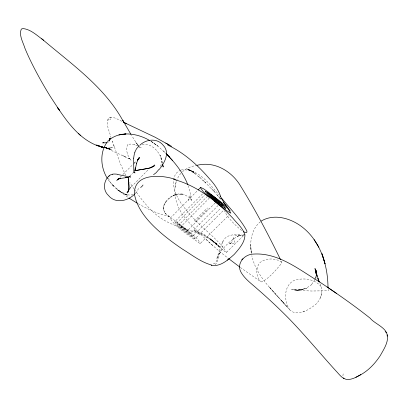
<?xml version="1.0" encoding="UTF-8"?>
<svg xmlns="http://www.w3.org/2000/svg" width="408" height="408" viewBox="0 0 408 408"><rect width="100%" height="100%" fill="white"/><g stroke="black" fill="none" stroke-linecap="round" stroke-linejoin="round"><path stroke-width="0.31" stroke-dasharray="2.04 1.53" d="M315.884 278.225L315.996 275.788M315.884 278.353L316.113 275.645M207.544 196.192L178.979 224.793L181.652 228.021L189.705 233.942L218.27 205.341M342.899 375.88L343.291 372.907M180.871 173.298C173.752 181.631 173.589 193.815 177.072 203.745C179.688 211.293 184.513 217.862 190.011 223.564C201.975 235.921 214.511 247.789 228.174 258.264M175.088 187.078L176.144 181.912M138.445 188.348L137.333 191.337L134.681 194.086M107.875 120.564C109.854 113.664 118.279 119.845 122.39 121.569M196.865 191.265L170.126 218.275C177.332 229.418 189.97 235.554 200.063 243.724L228.761 215.302M319.943 283.739C323.972 290.44 321.295 298.942 316.006 304.128C309.361 309.667 297.549 317.062 289.823 309.958C275.859 293.077 256.744 278.205 251.838 255.765M314.864 279.383L315.817 275.885M219.662 254.184L221.1 249.594L222.998 245.861M218.999 256.55L216.602 263.104L215.118 264.68M219.198 253.235C217.938 256.703 217.551 260.804 214.746 263.456L212.599 264.063M320.255 298.146L321.902 292.908M109.349 140.393L108.599 142.764L107.452 142.724M160.502 166.459C162.073 162.869 161.752 158.743 160.145 155.224L162.302 163.481M188.241 200.797L190.22 195.32M314.869 279.618L311.115 285.233L311.59 284.692L305.934 288.446L299.253 290.154L306.944 288.114L300.426 289.879L293.852 290.022L302.578 289.746L296.54 290.083L291.021 289.374L299.589 290.532L311.773 291.021L328.251 290.731L328.16 289.466M129.525 188.858L131.152 186.757L129.724 188.445L148.701 169.254M109.788 119.886L110.915 118.769M192.357 236.533C189.103 230.76 182.254 226.435 176.633 223.13C180.295 229.051 187.053 232.274 192.357 236.533L220.386 208.544M107.513 141.744L108.645 140.408M215.123 203L186.833 231.331L182.264 227.919L181.055 226.481L209.36 198.048M176.633 223.13L204.612 195.09M119.906 177.48L122.507 174.869M122.941 174.43L133.217 164.144M215.373 218.433L194.891 238.93C188.119 233.447 179.408 229.337 174.757 221.728L202.761 193.683M134.467 189.511C142.162 200.415 150.46 211.41 161.808 218.754C172.324 225.68 184.691 228.358 196.34 232.667C208.488 235.778 216.577 245.54 226.272 252.598L243.719 235.396M133.686 163.684L136.196 161.17M129.841 176.052L133.003 172.885M194.305 221.024L207.361 207.947M195.09 221.835L208.151 208.763M222.962 210.946L215.205 218.591M134.135 163.236L136.384 160.992M194.891 238.93L195.06 238.767C190.276 231.336 182.213 226.415 174.976 221.641L174.757 221.728M182.524 171.676C186.492 167.969 191.842 166.132 197.125 165.291M260.38 221.763C251.201 229.25 249.538 242.337 251.354 253.414L250.634 244.698L251.359 253.368M243.841 234.371L243.025 235.028L241.842 235.202L237.446 235.008M108.727 140.296L106.524 141.77M135.038 193.632L135.9 192.964M303.18 311.651L304.536 311.034M180.713 170.202C172.151 173.232 172.589 184.503 175.114 191.597C178.163 200.415 184.034 207.856 190.306 214.613C201.348 228.128 217.326 237.818 226.608 252.537M133.079 194.672C122.584 197.105 113.893 186.925 108.059 179.622M181.055 226.481L184.783 229.041L186.833 231.331M142.117 144.401C152.658 142.759 161.507 153.77 162.404 163.491M244.02 235.656C240.465 236.354 236.875 234.799 233.32 235.528M181.285 169.968C198.176 168.116 209.34 183.931 219.259 195.218M170.207 217.959L172.992 219.239L176.965 221.993L191.306 233.192L197.63 239.261L200.404 243.688M111.231 117.305C102.796 118.192 110.017 132.585 111.022 137.557M296.54 290.083L299.707 290.312L294.882 289.93M180.443 194.254L182.524 194.514C179.285 193.968 175.914 194.432 172.956 195.865L176.934 194.371L173.635 195.575L170.519 197.401L170.835 197.186L167.714 199.828L165.123 202.904L165.643 202.113L163.812 205.408L164.22 204.607L163.506 207.101L163.491 209.375C163.108 199.583 175.037 191.607 184.283 194.443M181.688 194.381C185.222 194.953 188.894 196.391 191.087 199.354M104.892 147.614L111.823 149.379L104.412 147.752M104.861 147.599L109.507 148.747L103.775 147.461L106.095 148.124L104.887 147.778M105.611 147.752L110.043 149.104L103.994 147.007L107.075 148.308L109.278 148.777M137.756 145.947C134.543 144.723 130.565 142.892 127.378 144.957L127.531 144.784C125.465 149.619 127.398 156.009 130.774 159.977M240.378 267.485L260.518 281.551L261.854 281.928C269.907 277.726 276.032 269.866 281.867 263.022L280.755 260.115M134.181 144.641L134.9 144.86M188.659 169.917L194.514 172.171M105.162 147.558L107.294 148.313M187.267 169.397L193.647 171.788L187.022 168.927L194.116 172.39L188.674 169.621L195.432 173.813L192.209 171.61L200.231 177.868L198.803 176.664L205.709 182.779L202.363 179.826M178.979 224.793L186.91 230.576L189.705 233.942M105.728 147.686L110.563 149.761L104.422 146.814M125.134 194.264L127.684 195.34L117.468 189.73L128.953 198.059M127.684 195.34L123.425 193.474L117.468 189.73M105.029 147.303L107.075 148.308M197.406 232.769L200.246 234.207M104.973 147.115L113.169 151.343L126.052 157.167L122.966 155.759L129.504 158.962L129.249 158.799L131.106 160.227M138.266 203.786C147.9 209.171 157.988 214.174 168.938 216.169L167.158 215.74L170.437 216.903L167.938 215.71L165.413 213.379L164.031 210.686L163.333 208.304L163.7 210.186L164.924 212.696M189.149 169.738L192.239 171.625M150.838 141.132L157.84 146.069L150.838 141.132L157.84 146.069L165.939 153.459M119.978 191.377L111.94 184.564L113.959 186.456L109.92 181.749L108.441 178.123M241.638 230.52C235.049 225.017 228.628 219.014 224.645 211.288M139.439 146.865L139.878 147.288M281.739 262.14C275.568 257.861 265.792 257.831 259.886 262.67C255.5 267.832 255.954 276.665 260.518 281.551M205.999 239.328L213.496 246.213M204.581 181.79L214.649 192L211.431 188.522M194.733 230.469L196.212 231.974M163.44 150.955L165.816 153.398M137.756 145.075L139.026 146.401L135.731 142.244L139.072 146.467M283.438 302.843L281.02 300.206L287.625 307.433L276.731 295.438M275.869 294.438L269.163 286.824L279.465 298.452M217.066 194.953L220.983 199.354L213.716 190.975M137.603 144.855L131.539 135.374M219.897 198.14L220.657 199.068M321.076 286.559C314.604 278.684 302.002 277.139 292.975 281.005C283.402 286.992 284.05 301.481 289.823 309.958M134.105 189.001L129.693 182.442M191.556 200.109L190.347 198.166L191.362 200.41L190.016 192.122L188.139 185.558M125.781 175.522L120.559 164.184L114.026 146.008M114.123 146.288L111.807 139.776M113.531 144.646L114.352 146.972M112.572 141.923L112.338 141.239M127.566 154.005L127.526 153.882M233.192 238.175C233.238 240.598 231.683 242.969 229.408 243.836L231.769 243.112L229.694 243.55L235.212 243.051L233.136 237.675L233.192 238.175M219.652 249.808L216.73 258.718L219.56 253.113L218.759 254.322C224.053 246.575 230.974 239.705 239.399 235.436L237.42 236.385L241.516 234.988C234.166 233.968 224.604 234.549 222.227 243.163L223.115 241.368L221.478 244.601L219.652 249.808M112.924 147.497L107.727 148.155L112.924 147.497M141.306 147.599L139.658 147.059L141.306 147.599M129.26 158.35L128.566 158.126L129.861 159.013L129.26 158.35M196.477 231.443L193.489 230.347C202.526 233.039 209.885 239.037 217.495 244.331L209.523 238.644L219.397 246.509L210.722 239.272L220.249 247.483C213.093 241.118 206.178 233.738 196.477 231.443M165.985 214.057L165.413 213.379L165.985 214.057"/><path stroke-width="0.61" d="M316.088 273.992L316.236 270.499L316.2 273.855M133.584 158.095L133.87 172.666L135.124 172.89M387.218 336.151C387.585 327.981 374.233 323.595 370.194 318.235C353.92 305.301 336.84 293.423 319.541 281.918C299.39 269.866 278.567 252.516 253.705 254.062C244.229 254.077 235.753 263.956 241.342 272.835C245.366 279.444 251.848 283.968 257.484 289.078C268.275 298.432 278.705 308.198 288.726 318.368C305.026 335.147 319.892 353.241 335.616 370.551C339.145 374.1 342.557 379.812 348.305 379.486C353.476 379.292 357.826 376.191 362.233 373.876C369.628 369.357 375.554 362.768 380.297 355.582C383.785 349.212 388.615 342.445 387.355 334.805M134.946 170.932L135.272 167.974M135.415 168.05L135.053 170.682L149.063 168.183L152.883 166.535L154.555 164.934M135.517 168.305L136.578 163.057L136.354 163.817L138.016 159.548L137.323 160.726L139.179 157.687L137.256 160.405L139.459 157.712L137.736 159.645L138.71 158.656M135.119 170.508L135.502 168.162M214.19 201.154L227.69 211.38L230.877 213.185L228.097 208.753L221.774 202.689L207.437 191.49L203.464 188.736L200.675 187.451L200.909 188.44L203.388 191.816L209.054 197.232M109.349 140.393L110.114 138.256L109.303 140.495M109.283 140.556L110.262 138.261L108.987 140.163M134.808 152.204L136.578 148.655L139.041 146.013M126.985 192.535C131.024 188.567 127.74 181.983 128.377 177.296M128.204 191.245L129.198 189.322M127.643 192.923L128.903 189.598L128.765 182.595M134.569 171.702L133.87 172.666M106.758 142.632C99.445 153.235 100.771 167.989 107.447 178.566M158.738 169.662L156.035 172.803L153.561 174.68M159.033 169.641C164.444 163.343 170.304 152.572 163.256 145.335C157.468 137.863 146.11 139.006 139.852 145.248M108.87 176.225L110.338 174.93L112.766 174.272M109.573 139.368L110.277 138.496L110.022 138.807M135.14 170.427L136.287 170.753M109.252 175.731C103.474 180.754 102.566 190.169 108.482 195.514C115.316 204.026 127.954 201.088 134.681 194.086M198.135 189.995L200.675 187.451M116.724 180.627L118.825 178.566L117.178 179.714L120.365 178.332L119.371 178.627L126.21 177.628M241.75 259.82L242.949 258.713M130.652 177.373L130.055 176.486L129.173 177.103M109.563 139.633C121.054 130.483 137.96 133.554 149.777 140.556M211.171 265.282C220.294 267.067 227.924 259.967 234.243 254.383C239.057 248.829 245.06 242.367 244.943 234.646M227.394 260.12L229.587 258.448M154.867 165.668L150.608 167.861L141.693 169.651M150.705 167.79L152.883 166.535M261.248 221.044C273.911 213.43 290.149 218.107 301.323 226.364C320.229 240.445 327.792 264.777 328.017 287.569M355.873 377.313L360.886 374.636M103.892 142.606L102.653 142.887L107.452 142.724M140.444 169.672L136.904 170.34M197.125 165.291C214.776 160.808 232.279 171.503 240.929 186.584C255.484 210.156 268.408 234.697 280.51 259.61M124.231 134.176L125.934 133.926L118.907 134.936M126.047 177.628L128.331 177.409L125.909 177.572M125.807 177.449L128.535 177.358M130.055 176.486L126.429 176.281L117.31 174.389M211.839 265.098C201.098 262.267 192.117 255.066 182.769 249.314C174.93 244.04 167.285 238.456 160.166 232.234C148.803 222.212 137.629 210.12 134.564 194.8C132.84 172.783 161.466 174.512 175.43 179.449M98.675 145.824L104.412 147.752C78.387 142.096 64.01 117.111 50.327 96.461C44.752 87.485 39.53 78.29 34.654 68.921C31.151 62.159 27.82 55.304 24.929 48.256C23.108 42.233 18.748 35.389 21.293 29.085L22.914 28.545C31.044 29.351 37.245 35.833 43.712 40.295M173.742 179.418C188.45 183.228 201.802 191.107 213.67 200.435C220.565 205.918 227.011 211.951 233.029 218.387C237.175 223.599 243.265 228.276 244.82 234.942M104.412 147.752L101.255 146.737L104.285 147.604M101.255 146.737L103.209 147.324M99.7 146.212L100.735 146.564M98.644 145.829L101.76 147.043L96.594 145.024L98.124 145.625M385.172 331.74L386.825 332.775M243.596 231.805L246.238 232.611L246.84 232.279L246.916 231.061C240.057 218.03 228.985 207.728 220.034 196.136M126.307 123.604L125.261 123.083L154.969 137.165L169.085 144.947M125.577 123.242L123.803 122.308M167.841 145.085C184.232 152.913 197.798 165.158 209.534 178.842C214.338 183.957 218.397 189.822 220.657 196.513M165.776 143.091L171.549 146.329M137.21 203.184L128.953 198.059M336.692 293.536L327.16 287.013M239.889 267.118L228.659 258.647M41.728 38.755C71.359 64.071 105.351 87.307 123.889 122.543L122.747 120.289L130.907 134.314M78.214 133.294L80.6 135.538M166.214 153.806C175.058 162.659 183.085 172.722 187.711 184.457M343.419 377.986L344.041 378.634M169.167 156.901L166.352 153.877L169.759 157.463M166.352 153.877L172.406 160.39M223.298 202.327L227.475 207.499M230.173 210.946L224.951 204.148L221.284 198.263M318.821 247.222L314.068 239.618M319.24 281.974L317.837 278.445L319.158 281.948L314.976 268.505L316.975 276.308L316.113 272.825M162.614 164.659L163.231 167.02L162.542 164.077M316.276 273.503L315.644 269.918L315.863 271.789M128.474 178.781L128.627 181.504M140.602 187.445A6.028 4.845 -57 0 0 141.698 186.64L142.183 186.14A6.028 4.825 -57 0 0 143.009 185.002M133.702 158.182A33.629 18.834 63.1 0 1 134.885 152.286M112.608 174.155A33.629 10.164 29.8 0 1 117.106 174.206M209.452 194.285L212.119 197.513L220.177 203.434L217.377 200.073L209.452 194.285M222.936 205.892C217.663 202.174 210.788 198.431 207.101 192.622C212.849 195.901 219.132 200.18 222.936 205.892M225.527 208.264L225.364 208.422C218.591 202.939 209.875 198.834 205.224 191.219L205.448 191.133C212.685 195.911 220.748 200.828 225.527 208.264M211.732 195.927L212.731 197.416L217.301 200.823L216.067 199.231L211.732 195.927M59.384 110.237L57.339 107.263L59.384 110.237M324.294 261.094L321.994 253.72L325.059 263.869L324.294 261.094"/></g></svg>
